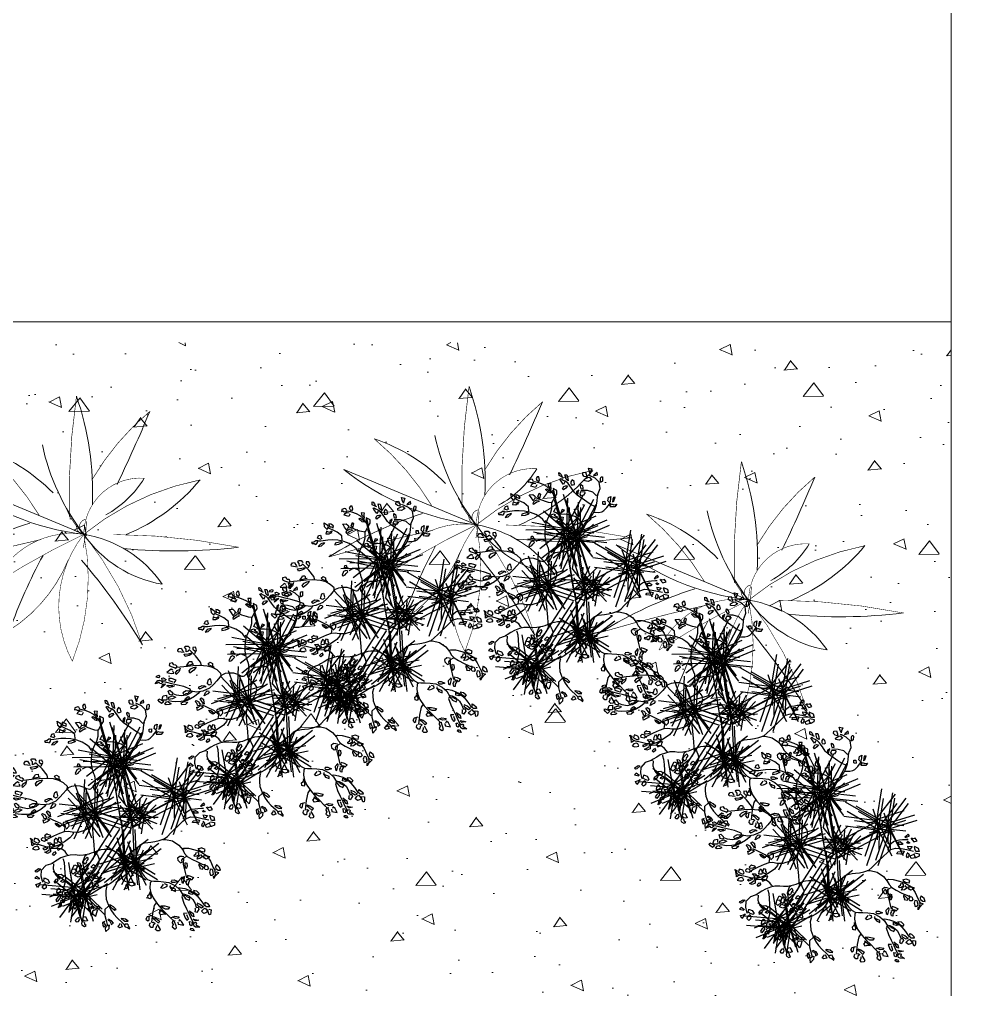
# Model space of a CAD drawing. Header units: millimetres. Extents: x 3757.5 to 3780.5, y 860.5 to 875.7.
# Drawn here: x 3774.713 to 3777.375, y 864.945 to 867.664 of the extents above; entities that cross this region are included whole.
import ezdxf

# ---------------------------------------------------------------- set-up
doc = ezdxf.new("R2010")
doc.units = ezdxf.units.MM
doc.layers.add('MUEBLES', color=3, linetype='Continuous')
doc.layers.add('PLANTS', color=3, linetype='Continuous')
doc.layers.add('vegetacion', color=74, linetype='Continuous', lineweight=0)

# ---------------------------------------------------------------- blocks, each defined once
blk = doc.blocks.new('JHJHJUUU')
at = {"color": 92, "linetype": 'Continuous'}
for p, q in [((819.5022, 472.4054), (819.5002, 472.3998)), ((819.5002, 472.3998), (819.5046, 472.4005)), ((819.5103, 472.4072), (819.5022, 472.4054)), ((819.5046, 472.4005), (819.5077, 472.3981)), ((819.5077, 472.3981), (819.5115, 472.3978)), ((819.5136, 472.4055), (819.5103, 472.4072)), ((819.5129, 472.3955), (819.5157, 472.3999)), ((819.5157, 472.3999), (819.5136, 472.4055)), ((819.5276, 472.4116), (819.5236, 472.4072)), ((819.5236, 472.4072), (819.525, 472.4014)), ((819.525, 472.4014), (819.5281, 472.3991)), ((819.5322, 472.411), (819.5276, 472.4116)), ((819.5296, 472.3976), (819.5327, 472.402)), ((819.5327, 472.402), (819.5322, 472.411)), ((819.5885, 472.4075), (819.5892, 472.4156)), ((819.6004, 472.3997), (819.5885, 472.4075)), ((819.5892, 472.4156), (819.5917, 472.4142)), ((819.5895, 472.3974), (819.593, 472.3983)), ((819.5913, 472.394), (819.5895, 472.3974)), ((819.5917, 472.4142), (819.5951, 472.4095)), ((819.593, 472.3983), (819.596, 472.3945)), ((819.5951, 472.4095), (819.5969, 472.4016)), ((819.6049, 472.4075), (819.6105, 472.4066)), ((819.6067, 472.3945), (819.6049, 472.4075)), ((819.6105, 472.4066), (819.612, 472.397)), ((819.6546, 472.4009), (819.6557, 472.4078)), ((819.6584, 472.3961), (819.6546, 472.4009)), ((819.6557, 472.4078), (819.6631, 472.4077)), ((819.6631, 472.4077), (819.6648, 472.3988)), ((819.6653, 472.3986), (819.6645, 472.3936)), ((819.6742, 472.4068), (819.6727, 472.4171)), ((819.6727, 472.4171), (819.6818, 472.4141)), ((819.6758, 472.4011), (819.6742, 472.4068)), ((819.6771, 472.4061), (819.6755, 472.4005)), ((819.6818, 472.4141), (819.6771, 472.4061)), ((819.6959, 472.4026), (819.6856, 472.3963)), ((819.6959, 472.3959), (819.6959, 472.4026)), ((819.4483, 472.3631), (819.4485, 472.3746)), ((819.4485, 472.3746), (819.4559, 472.3678)), ((819.5068, 472.3881), (819.51, 472.3927)), ((819.519, 472.383), (819.5068, 472.3881)), ((819.51, 472.3927), (819.5131, 472.3945)), ((819.5131, 472.3945), (819.5177, 472.3948)), ((819.5177, 472.3948), (819.5215, 472.3932)), ((819.5232, 472.3896), (819.519, 472.383)), ((819.5463, 472.3732), (819.5501, 472.3747)), ((819.5539, 472.3639), (819.5463, 472.3732)), ((819.5501, 472.3747), (819.5566, 472.3691)), ((819.5636, 472.3872), (819.5549, 472.3888)), ((819.5549, 472.3888), (819.5551, 472.3848)), ((819.5551, 472.3848), (819.5557, 472.3818)), ((819.5557, 472.3818), (819.5619, 472.3756)), ((819.5617, 472.3719), (819.5622, 472.3832)), ((819.5622, 472.3832), (819.5636, 472.3872)), ((819.5775, 472.3664), (819.5672, 472.3733)), ((819.5672, 472.3733), (819.5684, 472.3641)), ((819.5955, 472.3852), (819.5913, 472.394)), ((819.5933, 472.3697), (819.5978, 472.3754)), ((819.5978, 472.381), (819.5955, 472.3852)), ((819.6028, 472.3701), (819.5958, 472.3657)), ((819.596, 472.3945), (819.6026, 472.3911)), ((819.6014, 472.3858), (819.5978, 472.381)), ((819.5978, 472.3754), (819.603, 472.3763)), ((819.6028, 472.3893), (819.6014, 472.3858)), ((819.6085, 472.3749), (819.6028, 472.3701)), ((819.603, 472.3763), (819.6082, 472.3754)), ((819.6117, 472.3893), (819.6067, 472.3945)), ((819.612, 472.397), (819.6121, 472.3893)), ((819.6195, 472.3857), (819.6184, 472.3788)), ((819.6187, 472.3773), (819.6245, 472.3763)), ((819.6237, 472.3904), (819.6195, 472.3857)), ((819.6281, 472.3851), (819.6237, 472.3904)), ((819.6245, 472.3763), (819.6288, 472.3774)), ((819.6288, 472.3774), (819.6281, 472.3851)), ((819.6442, 472.3704), (819.6456, 472.375)), ((819.6457, 472.3624), (819.6442, 472.3704)), ((819.6456, 472.375), (819.6498, 472.3715)), ((819.6498, 472.3715), (819.6504, 472.3634)), ((819.6581, 472.3835), (819.6583, 472.3878)), ((819.6675, 472.3806), (819.6581, 472.3835)), ((819.6583, 472.3878), (819.6677, 472.3917)), ((819.6645, 472.3936), (819.6584, 472.3961)), ((819.675, 472.3837), (819.6675, 472.3806)), ((819.6677, 472.3917), (819.6724, 472.3919)), ((819.6724, 472.3919), (819.6766, 472.3853)), ((819.6784, 472.3865), (819.675, 472.3837)), ((819.6847, 472.3945), (819.6912, 472.3956)), ((819.6912, 472.3956), (819.6959, 472.3959)), ((819.7017, 472.3733), (819.7032, 472.3852)), ((819.707, 472.3766), (819.7029, 472.374)), ((819.7032, 472.3852), (819.7052, 472.3886)), ((819.7052, 472.3886), (819.7086, 472.3888)), ((819.709, 472.3858), (819.707, 472.3766)), ((819.7086, 472.3888), (819.709, 472.3858)), ((819.4488, 472.362), (819.4483, 472.3631)), ((819.4545, 472.3546), (819.4488, 472.362)), ((819.4517, 472.3503), (819.4493, 472.3431)), ((819.4493, 472.3431), (819.4583, 472.3417)), ((819.4547, 472.3481), (819.4517, 472.3503)), ((819.456, 472.3591), (819.4545, 472.3546)), ((819.4606, 472.3454), (819.4547, 472.3481)), ((819.4559, 472.3678), (819.4578, 472.3642)), ((819.4578, 472.3642), (819.4574, 472.3599)), ((819.4583, 472.3417), (819.4625, 472.3435)), ((819.4617, 472.346), (819.4606, 472.3454)), ((819.4662, 472.3681), (819.4613, 472.3697)), ((819.4613, 472.3697), (819.4614, 472.3617)), ((819.4614, 472.3617), (819.4673, 472.3604)), ((819.4668, 472.348), (819.4617, 472.346)), ((819.4625, 472.3435), (819.4668, 472.3443)), ((819.473, 472.3628), (819.4662, 472.3681)), ((819.4677, 472.3454), (819.4668, 472.348)), ((819.4673, 472.3604), (819.4718, 472.3588)), ((819.4703, 472.3564), (819.473, 472.3628)), ((819.5008, 472.3607), (819.4988, 472.3644)), ((819.4988, 472.3644), (819.5089, 472.364)), ((819.5036, 472.3549), (819.5008, 472.3607)), ((819.5078, 472.3469), (819.5036, 472.3549)), ((819.5065, 472.3402), (819.5099, 472.3449)), ((819.5123, 472.3502), (819.5078, 472.3469)), ((819.5089, 472.364), (819.5133, 472.3595)), ((819.5099, 472.3449), (819.518, 472.3482)), ((819.5143, 472.355), (819.5123, 472.3502)), ((819.5133, 472.3595), (819.5157, 472.357)), ((819.525, 472.3436), (819.5169, 472.3412)), ((819.518, 472.3482), (819.5231, 472.3466)), ((819.5219, 472.3559), (819.5271, 472.3653)), ((819.5269, 472.3503), (819.5219, 472.3559)), ((819.5301, 472.3623), (819.5257, 472.3503)), ((819.5271, 472.3653), (819.5301, 472.3623)), ((819.5604, 472.3613), (819.5539, 472.3639)), ((819.5566, 472.3691), (819.5585, 472.3647)), ((819.5683, 472.3467), (819.567, 472.3575)), ((819.5684, 472.3641), (819.5692, 472.3496)), ((819.5703, 472.3498), (819.5763, 472.3568)), ((819.5763, 472.3568), (819.5775, 472.3664)), ((819.5958, 472.3657), (819.5933, 472.3697)), ((819.6319, 472.3571), (819.6302, 472.3504)), ((819.6302, 472.3504), (819.6348, 472.3499)), ((819.6386, 472.3601), (819.6319, 472.3571)), ((819.6348, 472.3499), (819.6364, 472.3559)), ((819.6364, 472.3559), (819.6381, 472.3588)), ((819.6403, 472.3483), (819.6437, 472.3552)), ((819.6428, 472.343), (819.6403, 472.3483)), ((819.6498, 472.3443), (819.6428, 472.343)), ((819.6437, 472.3552), (819.6551, 472.3528)), ((819.6513, 472.3612), (819.6457, 472.3624)), ((819.6555, 472.3509), (819.6498, 472.3443)), ((819.4131, 472.3245), (819.4059, 472.3239)), ((819.4059, 472.3239), (819.4076, 472.3208)), ((819.4076, 472.3208), (819.4135, 472.32)), ((819.4186, 472.3272), (819.4131, 472.3245)), ((819.4135, 472.32), (819.4177, 472.317)), ((819.4239, 472.3267), (819.4186, 472.3272)), ((819.4188, 472.3171), (819.4228, 472.3217)), ((819.4228, 472.3217), (819.4239, 472.3267)), ((819.4302, 472.3167), (819.4235, 472.3105)), ((819.4245, 472.3336), (819.4284, 472.3409)), ((819.4343, 472.3293), (819.4245, 472.3336)), ((819.4284, 472.3409), (819.4341, 472.3417)), ((819.4346, 472.3172), (819.4302, 472.3167)), ((819.4326, 472.3111), (819.442, 472.3172)), ((819.4341, 472.3417), (819.4344, 472.3345)), ((819.4344, 472.3345), (819.4358, 472.3311)), ((819.4422, 472.3187), (819.4346, 472.3172)), ((819.442, 472.3172), (819.443, 472.3196)), ((819.5076, 472.3356), (819.5065, 472.3402)), ((819.5169, 472.3412), (819.5076, 472.3356)), ((819.5647, 472.3144), (819.5683, 472.3198)), ((819.5683, 472.3198), (819.5701, 472.3136)), ((819.7005, 472.3126), (819.7011, 472.32)), ((819.7011, 472.32), (819.7071, 472.3194)), ((819.7071, 472.3194), (819.7067, 472.3113)), ((819.715, 472.3195), (819.7183, 472.3284)), ((819.7196, 472.3141), (819.715, 472.3195)), ((819.7183, 472.3284), (819.7253, 472.331)), ((819.7233, 472.3258), (819.7215, 472.3165)), ((819.7253, 472.331), (819.7233, 472.3258)), ((819.7296, 472.3223), (819.7278, 472.3149)), ((819.7278, 472.3157), (819.7315, 472.3173)), ((819.7318, 472.3272), (819.7296, 472.3223)), ((819.7315, 472.3173), (819.7368, 472.3275)), ((819.7368, 472.3275), (819.7318, 472.3272)), ((819.4235, 472.3105), (819.4326, 472.3111)), ((819.4716, 472.3136), (819.4704, 472.3093)), ((819.4704, 472.3093), (819.481, 472.3094)), ((819.4843, 472.3154), (819.4716, 472.3136)), ((819.481, 472.3094), (819.4877, 472.3113)), ((819.4879, 472.3151), (819.4843, 472.3154)), ((819.4918, 472.3109), (819.4879, 472.3151)), ((819.5519, 472.2963), (819.5523, 472.3006)), ((819.5595, 472.2928), (819.5519, 472.2963)), ((819.5523, 472.3006), (819.5597, 472.3026)), ((819.5641, 472.2898), (819.5595, 472.2928)), ((819.5597, 472.3026), (819.5651, 472.299)), ((819.5615, 472.3082), (819.5647, 472.3144)), ((819.5676, 472.3052), (819.5615, 472.3082)), ((819.5658, 472.2895), (819.5641, 472.2898)), ((819.5666, 472.2912), (819.5658, 472.2895)), ((819.5676, 472.2949), (819.5666, 472.2912)), ((819.5714, 472.3003), (819.5676, 472.3052)), ((819.5691, 472.2849), (819.5744, 472.2889)), ((819.5701, 472.3136), (819.5723, 472.3049)), ((819.5723, 472.3049), (819.5722, 472.3003)), ((819.5744, 472.2889), (819.578, 472.2923)), ((819.5786, 472.2923), (819.585, 472.2907)), ((819.5792, 472.3025), (819.5916, 472.3092)), ((819.5848, 472.312), (819.5803, 472.3035)), ((819.585, 472.2907), (819.5824, 472.2807)), ((819.5916, 472.3092), (819.5848, 472.312)), ((819.6201, 472.2987), (819.6197, 472.3087)), ((819.6197, 472.3087), (819.6284, 472.3082)), ((819.6254, 472.2876), (819.6201, 472.2987)), ((819.6308, 472.2956), (819.6267, 472.2895)), ((819.6284, 472.3082), (819.6304, 472.3009)), ((819.6304, 472.3009), (819.6308, 472.2956)), ((819.7018, 472.3114), (819.7005, 472.3126)), ((819.7072, 472.31), (819.7018, 472.3114)), ((819.7256, 472.3013), (819.7188, 472.3026)), ((819.719, 472.3039), (819.7247, 472.3104)), ((819.7247, 472.3104), (819.7304, 472.3069)), ((819.7323, 472.3005), (819.7256, 472.3013)), ((819.7304, 472.3069), (819.7385, 472.3069)), ((819.7385, 472.3069), (819.7323, 472.3005)), ((819.3415, 472.2697), (819.3458, 472.2745)), ((819.3421, 472.2653), (819.3415, 472.2697)), ((819.3583, 472.261), (819.3421, 472.2653)), ((819.3458, 472.2745), (819.3516, 472.2742)), ((819.3516, 472.2742), (819.3544, 472.2677)), ((819.3544, 472.2677), (819.3565, 472.2648)), ((819.3609, 472.2757), (819.364, 472.2787)), ((819.3648, 472.27), (819.3609, 472.2757)), ((819.364, 472.2787), (819.3714, 472.2779)), ((819.364, 472.2625), (819.3648, 472.27)), ((819.3701, 472.2639), (819.364, 472.2625)), ((819.3723, 472.2671), (819.3701, 472.2639)), ((819.3714, 472.2779), (819.3745, 472.273)), ((819.3745, 472.273), (819.3747, 472.2707)), ((819.3842, 472.2721), (819.3837, 472.2673)), ((819.3837, 472.2673), (819.3889, 472.2609)), ((819.3916, 472.2718), (819.3842, 472.2721)), ((819.3874, 472.2551), (819.3936, 472.2646)), ((819.3936, 472.2646), (819.3916, 472.2718)), ((819.5682, 472.279), (819.5691, 472.2849)), ((819.581, 472.2791), (819.5682, 472.279)), ((819.5824, 472.2807), (819.581, 472.2791)), ((819.3131, 472.2358), (819.3121, 472.2307)), ((819.3226, 472.2368), (819.3131, 472.2358)), ((819.3252, 472.2304), (819.3226, 472.2368)), ((819.3596, 472.2495), (819.358, 472.2563)), ((819.358, 472.2563), (819.3698, 472.2562)), ((819.3712, 472.2509), (819.3596, 472.2495)), ((819.3667, 472.2307), (819.3689, 472.2346)), ((819.3689, 472.2346), (819.3761, 472.2339)), ((819.3698, 472.2562), (819.3793, 472.2573)), ((819.3792, 472.2545), (819.3712, 472.2509)), ((819.3761, 472.2339), (819.3764, 472.2267)), ((819.3889, 472.2609), (819.3893, 472.2591)), ((819.4914, 472.2345), (819.4851, 472.232)), ((819.4887, 472.2421), (819.4905, 472.2485)), ((819.4941, 472.2409), (819.4887, 472.2421)), ((819.4905, 472.2485), (819.4941, 472.2483)), ((819.4961, 472.2325), (819.4914, 472.2345)), ((819.4941, 472.2483), (819.4955, 472.2424)), ((819.4975, 472.238), (819.4941, 472.2409)), ((819.4955, 472.2424), (819.4984, 472.2406)), ((819.5001, 472.2384), (819.4975, 472.238)), ((819.275, 472.206), (819.2802, 472.2072)), ((819.2802, 472.2072), (819.2825, 472.2037)), ((819.3158, 472.2198), (819.3027, 472.2116)), ((819.3027, 472.2116), (819.3147, 472.2079)), ((819.3121, 472.2307), (819.3175, 472.2271)), ((819.3147, 472.2079), (819.322, 472.2078)), ((819.3208, 472.2161), (819.3158, 472.2198)), ((819.3175, 472.2271), (819.328, 472.2219)), ((819.322, 472.2078), (819.3202, 472.2133)), ((819.3306, 472.2291), (819.3252, 472.2304)), ((819.3274, 472.2081), (819.3324, 472.2138)), ((819.328, 472.203), (819.3274, 472.2081)), ((819.328, 472.2219), (819.3296, 472.2204)), ((819.3378, 472.2101), (819.328, 472.203)), ((819.3288, 472.219), (819.3336, 472.2251)), ((819.3336, 472.2251), (819.3306, 472.2291)), ((819.3324, 472.2138), (819.3414, 472.2168)), ((819.3419, 472.2193), (819.3378, 472.2101)), ((819.3603, 472.2238), (819.3667, 472.2307)), ((819.381, 472.2252), (819.3603, 472.2238)), ((819.3652, 472.2082), (819.3711, 472.2139)), ((819.3666, 472.2019), (819.3652, 472.2082)), ((819.3785, 472.2089), (819.3666, 472.2019)), ((819.3711, 472.2139), (819.3787, 472.2161)), ((819.3867, 472.216), (819.3785, 472.2089)), ((819.3787, 472.2161), (819.3868, 472.217)), ((819.4214, 472.2223), (819.4268, 472.2252)), ((819.4229, 472.2172), (819.4214, 472.2223)), ((819.4321, 472.2121), (819.4229, 472.2172)), ((819.4268, 472.2252), (819.4328, 472.2205)), ((819.4328, 472.2205), (819.4321, 472.2155)), ((819.4321, 472.2155), (819.4333, 472.2121)), ((819.4376, 472.2087), (819.4321, 472.2121)), ((819.4851, 472.232), (819.4794, 472.2225)), ((819.4794, 472.2225), (819.4822, 472.2204)), ((819.4822, 472.2204), (819.4882, 472.2223)), ((819.4882, 472.2223), (819.4915, 472.2257)), ((819.4915, 472.2257), (819.4964, 472.2297)), ((819.4968, 472.2289), (819.4961, 472.2325)), ((819.2663, 472.1843), (819.275, 472.1925)), ((819.2735, 472.1853), (819.2663, 472.1843)), ((819.2707, 472.2024), (819.275, 472.206)), ((819.2782, 472.2003), (819.2707, 472.2024)), ((819.2782, 472.188), (819.2735, 472.1853)), ((819.275, 472.1925), (819.2797, 472.1936)), ((819.2795, 472.1834), (819.2782, 472.188)), ((819.2825, 472.2037), (819.2784, 472.2004)), ((819.2828, 472.1823), (819.2795, 472.1834)), ((819.2797, 472.1936), (819.2863, 472.1894)), ((819.2858, 472.1845), (819.2828, 472.1823)), ((819.2861, 472.178), (819.2883, 472.1805)), ((819.2863, 472.1894), (819.2862, 472.1852)), ((819.295, 472.1801), (819.2867, 472.1747)), ((819.2869, 472.198), (819.2907, 472.1986)), ((819.2873, 472.1922), (819.2869, 472.198)), ((819.2923, 472.1905), (819.2873, 472.1922)), ((819.2883, 472.1805), (819.2954, 472.1808)), ((819.2907, 472.1986), (819.2985, 472.1928)), ((819.2985, 472.1928), (819.2942, 472.1898)), ((819.3061, 472.1945), (819.3058, 472.189)), ((819.3058, 472.189), (819.3164, 472.1839)), ((819.3136, 472.1935), (819.3061, 472.1945)), ((819.326, 472.1876), (819.3136, 472.1935)), ((819.3192, 472.1806), (819.326, 472.1876)), ((819.2818, 472.1717), (819.2861, 472.178)), ((819.2867, 472.1747), (819.2818, 472.1717)), ((819.298, 472.175), (819.3022, 472.1764)), ((819.3061, 472.1695), (819.298, 472.175)), ((819.3003, 472.1599), (819.3052, 472.1616)), ((819.3016, 472.1546), (819.3003, 472.1599)), ((819.3022, 472.15), (819.3016, 472.1546)), ((819.3022, 472.1764), (819.3081, 472.1748)), ((819.3052, 472.1616), (819.3077, 472.1582)), ((819.3137, 472.1704), (819.3061, 472.1695)), ((819.3077, 472.1582), (819.3104, 472.155)), ((819.3081, 472.1748), (819.3153, 472.1731)), ((819.3104, 472.155), (819.3121, 472.1544)), ((819.3196, 472.1716), (819.3137, 472.1704)), ((819.3501, 472.154), (819.3399, 472.15)), ((819.3548, 472.1528), (819.3501, 472.154)), ((819.3613, 472.1526), (819.3548, 472.1528)), ((819.3548, 472.1474), (819.3613, 472.1526)), ((819.3952, 472.1624), (819.385, 472.1586)), ((819.385, 472.1586), (819.3892, 472.1544)), ((819.3892, 472.1544), (819.4028, 472.1598)), ((819.4032, 472.1605), (819.3952, 472.1624)), ((819.4028, 472.1598), (819.4061, 472.1588)), ((819.4073, 472.1568), (819.4032, 472.1605)), ((819.4115, 472.1655), (819.4123, 472.1687)), ((819.4162, 472.1613), (819.4115, 472.1655)), ((819.4123, 472.1687), (819.4164, 472.1776)), ((819.4228, 472.1642), (819.4162, 472.1613)), ((819.4164, 472.1776), (819.4212, 472.1793)), ((819.4212, 472.1793), (819.422, 472.1721)), ((819.422, 472.1721), (819.4228, 472.1671)), ((819.2692, 472.1382), (819.2714, 472.1411)), ((819.272, 472.133), (819.2692, 472.1382)), ((819.2714, 472.1411), (819.279, 472.1367)), ((819.2772, 472.1272), (819.272, 472.133)), ((819.2828, 472.1305), (819.2772, 472.1272)), ((819.279, 472.1367), (819.2845, 472.1326)), ((819.2797, 472.137), (819.2817, 472.1429)), ((819.2926, 472.1352), (819.2797, 472.137)), ((819.2817, 472.1429), (819.2845, 472.1486)), ((819.2845, 472.1486), (819.2939, 472.1487)), ((819.2857, 472.1244), (819.2914, 472.13)), ((819.2914, 472.13), (819.2952, 472.1305)), ((819.2934, 472.1388), (819.2926, 472.1352)), ((819.2939, 472.1487), (819.2934, 472.1401)), ((819.2952, 472.1305), (819.2992, 472.1273)), ((819.2979, 472.1362), (819.2995, 472.1423)), ((819.3092, 472.1367), (819.2979, 472.1362)), ((819.2995, 472.1423), (819.3107, 472.1446)), ((819.3004, 472.1262), (819.3034, 472.1233)), ((819.3078, 472.1468), (819.3022, 472.15)), ((819.3122, 472.1512), (819.3078, 472.1468)), ((819.319, 472.1405), (819.3092, 472.1367)), ((819.3107, 472.1446), (819.3158, 472.1427)), ((819.3399, 472.15), (819.3418, 472.1438)), ((819.3418, 472.1438), (819.3492, 472.1466)), ((819.3433, 472.1273), (819.3456, 472.1328)), ((819.3573, 472.132), (819.3433, 472.1273)), ((819.3456, 472.1328), (819.3534, 472.1371)), ((819.3492, 472.1466), (819.3545, 472.1469)), ((819.3534, 472.1371), (819.3579, 472.1315)), ((819.3894, 472.1283), (819.3848, 472.1269)), ((819.3848, 472.1269), (819.3884, 472.1207)), ((819.3961, 472.1225), (819.3894, 472.1283)), ((819.3986, 472.1337), (819.4034, 472.1424)), ((819.4097, 472.1376), (819.3986, 472.1337)), ((819.4034, 472.1424), (819.4084, 472.1469)), ((819.4084, 472.1469), (819.4141, 472.145)), ((819.4148, 472.1433), (819.4097, 472.1376)), ((819.2893, 472.1219), (819.2857, 472.1244)), ((819.298, 472.1216), (819.2893, 472.1219)), ((819.3034, 472.1233), (819.298, 472.1216)), ((819.3316, 472.1227), (819.3417, 472.1249)), ((819.333, 472.1168), (819.3316, 472.1227)), ((819.343, 472.1164), (819.333, 472.1168)), ((819.3417, 472.1249), (819.3492, 472.1219)), ((819.3507, 472.1217), (819.343, 472.1164)), ((819.3713, 472.1209), (819.3743, 472.1231)), ((819.3757, 472.1158), (819.3713, 472.1209)), ((819.3743, 472.1231), (819.3812, 472.1189)), ((819.3748, 472.0954), (819.3743, 472.1051)), ((819.3743, 472.1051), (819.3783, 472.1043)), ((819.3842, 472.0985), (819.3748, 472.0954)), ((819.3774, 472.1077), (819.3757, 472.1158)), ((819.3817, 472.1083), (819.3774, 472.1077)), ((819.3783, 472.1043), (819.3837, 472.1078)), ((819.3812, 472.1189), (819.3827, 472.1133)), ((819.385, 472.1135), (819.3817, 472.1083)), ((819.3837, 472.1078), (819.3901, 472.1047)), ((819.3924, 472.1027), (819.3842, 472.0985)), ((819.3884, 472.1207), (819.392, 472.1138)), ((819.392, 472.1138), (819.3945, 472.112)), ((819.3961, 472.1106), (819.3961, 472.1225)), ((819.4095, 472.0849), (819.4061, 472.0921)), ((819.4061, 472.0921), (819.4112, 472.0906)), ((819.416, 472.0795), (819.4095, 472.0849)), ((819.4112, 472.0906), (819.4168, 472.085)), ((819.4207, 472.0813), (819.416, 472.0795)), ((819.4168, 472.085), (819.4204, 472.082)), ((819.4297, 472.0906), (819.4274, 472.0865)), ((819.4274, 472.0865), (819.4319, 472.0827)), ((819.4399, 472.0904), (819.4297, 472.0906)), ((819.4319, 472.0827), (819.4333, 472.0761)), ((819.4347, 472.0726), (819.4384, 472.0748)), ((819.4384, 472.0748), (819.4437, 472.0789)), ((819.4444, 472.0872), (819.4399, 472.0904)), ((819.4437, 472.0789), (819.4444, 472.0872)), ((819.3339, 472.052), (819.3319, 472.0588)), ((819.3319, 472.0588), (819.3365, 472.055)), ((819.3339, 472.0403), (819.3339, 472.052)), ((819.3365, 472.055), (819.3351, 472.0484)), ((819.3351, 472.0484), (819.3402, 472.0423)), ((819.3422, 472.0548), (819.3409, 472.0497)), ((819.3409, 472.0497), (819.3491, 472.0439)), ((819.3445, 472.0578), (819.3422, 472.0548)), ((819.3532, 472.0534), (819.3445, 472.0578)), ((819.3491, 472.0439), (819.3527, 472.0426)), ((819.3527, 472.0435), (819.3565, 472.0462)), ((819.3565, 472.0462), (819.3532, 472.0534)), ((819.3622, 472.0535), (819.3664, 472.0565)), ((819.3626, 472.048), (819.3622, 472.0535)), ((819.3699, 472.045), (819.3626, 472.048)), ((819.3664, 472.0565), (819.3723, 472.0544)), ((819.3769, 472.0484), (819.3699, 472.045)), ((819.3798, 472.0651), (819.3722, 472.0601)), ((819.3722, 472.0601), (819.3744, 472.0565)), ((819.3723, 472.0544), (819.3729, 472.0486)), ((819.3729, 472.0486), (819.3777, 472.0469)), ((819.3744, 472.0565), (819.3831, 472.0565)), ((819.3813, 472.063), (819.3798, 472.0651)), ((819.3878, 472.0605), (819.3813, 472.063)), ((819.3831, 472.0565), (819.3872, 472.0575)), ((819.3877, 472.0561), (819.3897, 472.0583)), ((819.3897, 472.0583), (819.3878, 472.0605)), ((819.3968, 472.0368), (819.3984, 472.0445)), ((819.3984, 472.0445), (819.4036, 472.0511)), ((819.4036, 472.0511), (819.4061, 472.0449)), ((819.4061, 472.0449), (819.4056, 472.0379)), ((819.4078, 472.0401), (819.41, 472.0468)), ((819.41, 472.0468), (819.4134, 472.0511)), ((819.4134, 472.0511), (819.4168, 472.0486)), ((819.4168, 472.0486), (819.4159, 472.043)), ((819.343, 472.0417), (819.3337, 472.0374)), ((819.3337, 472.0374), (819.3339, 472.0403)), ((819.3393, 472.0327), (819.334, 472.0283)), ((819.334, 472.0283), (819.3416, 472.0247)), ((819.3475, 472.0339), (819.3393, 472.0327)), ((819.3416, 472.0247), (819.3478, 472.0246)), ((819.3429, 472.0433), (819.343, 472.0417)), ((819.3503, 472.0317), (819.3475, 472.0339)), ((819.3478, 472.0246), (819.3524, 472.0252)), ((819.3531, 472.0253), (819.3503, 472.0317)), ((819.3821, 472.028), (819.3849, 472.034)), ((819.3828, 472.0217), (819.3821, 472.028)), ((819.3927, 472.0274), (819.3828, 472.0217)), ((819.3849, 472.034), (819.3897, 472.0347)), ((819.3897, 472.0347), (819.3974, 472.0334)), ((819.397, 472.0322), (819.3927, 472.0274)), ((819.4057, 472.0354), (819.3968, 472.0368)), ((819.4109, 472.0278), (819.4023, 472.0222)), ((819.4023, 472.0222), (819.4053, 472.016)), ((819.4053, 472.016), (819.4157, 472.0197)), ((819.4117, 472.0364), (819.4078, 472.0401)), ((819.4196, 472.0294), (819.4109, 472.0278)), ((819.417, 472.0355), (819.4117, 472.0364)), ((819.4157, 472.0197), (819.4192, 472.0265)), ((819.4159, 472.043), (819.4179, 472.0378)), ((819.4192, 472.0265), (819.4211, 472.0288)), ((819.437, 471.9576), (819.4452, 471.9689)), ((819.4452, 471.9689), (819.4521, 471.9651)), ((819.4521, 471.9651), (819.4477, 471.9535)), ((819.4546, 471.9697), (819.454, 471.9742)), ((819.454, 471.9742), (819.4596, 471.9729)), ((819.4575, 471.9635), (819.4546, 471.9697)), ((819.4649, 471.9635), (819.4575, 471.9635)), ((819.4596, 471.9729), (819.4629, 471.9657)), ((819.4704, 471.9753), (819.4753, 471.9798)), ((819.474, 471.9672), (819.4704, 471.9753)), ((819.4801, 471.9713), (819.474, 471.9672)), ((819.4753, 471.9798), (819.4834, 471.9861)), ((819.4852, 471.9807), (819.4788, 471.9737)), ((819.4834, 471.9861), (819.4852, 471.9807)), ((819.4909, 471.9573), (819.4976, 471.9637)), ((819.4976, 471.9637), (819.5031, 471.959)), ((819.4337, 471.9486), (819.437, 471.9576)), ((819.4381, 471.9432), (819.4337, 471.9486)), ((819.4484, 471.9497), (819.4381, 471.9432)), ((819.4434, 471.9573), (819.4384, 471.9569)), ((819.4423, 471.9389), (819.4487, 471.9451)), ((819.4509, 471.9333), (819.4423, 471.9389)), ((819.4469, 471.9547), (819.4434, 471.9573)), ((819.4477, 471.9535), (819.4481, 471.9515)), ((819.4487, 471.9451), (819.4559, 471.9416)), ((819.4632, 471.9378), (819.4509, 471.9333)), ((819.4559, 471.9416), (819.4611, 471.9381)), ((819.4655, 471.9523), (819.4708, 471.9532)), ((819.4663, 471.9425), (819.4655, 471.9523)), ((819.4767, 471.9502), (819.4663, 471.9425)), ((819.4708, 471.9532), (819.4756, 471.9495)), ((819.4784, 471.9386), (819.4812, 471.9443)), ((819.4862, 471.9405), (819.4784, 471.9386)), ((819.4812, 471.9443), (819.4857, 471.9429)), ((819.4915, 471.9537), (819.4909, 471.9573)), ((819.5013, 471.9555), (819.4915, 471.9537)), ((819.4989, 471.937), (819.4963, 471.9358)), ((819.5031, 471.959), (819.4985, 471.9547)), ((819.4987, 471.9317), (819.4989, 471.937)), ((819.4723, 471.9291), (819.4677, 471.9209)), ((819.4677, 471.9209), (819.4762, 471.919)), ((819.4852, 471.9281), (819.4723, 471.9291)), ((819.4762, 471.919), (819.479, 471.9244)), ((819.479, 471.9244), (819.483, 471.9256)), ((819.4962, 471.9339), (819.4925, 471.9257)), ((819.4925, 471.9257), (819.4979, 471.9245)), ((819.4979, 471.9245), (819.4987, 471.9317))]:
    blk.add_line(p, q, dxfattribs=at)
at = {"color": 33, "linetype": 'Continuous'}
for p, q in [((819.5294, 472.3941), (819.5172, 472.3988)), ((819.541, 472.388), (819.5294, 472.3941)), ((819.5506, 472.3812), (819.541, 472.388)), ((819.5584, 472.3727), (819.5506, 472.3812)), ((819.567, 472.3575), (819.5584, 472.3727)), ((819.611, 472.3818), (819.6046, 472.3895)), ((819.6187, 472.3677), (819.611, 472.3818)), ((819.5597, 472.3357), (819.5683, 472.3467)), ((819.6251, 472.3552), (819.6187, 472.3677)), ((819.6327, 472.3454), (819.6251, 472.3552)), ((819.6447, 472.3349), (819.6327, 472.3454)), ((819.4322, 472.3245), (819.4254, 472.325)), ((819.4521, 472.325), (819.4322, 472.3245)), ((819.4656, 472.3237), (819.4521, 472.325)), ((819.4802, 472.3208), (819.4656, 472.3237)), ((819.4964, 472.315), (819.4802, 472.3208)), ((819.6564, 472.324), (819.6447, 472.3349)), ((819.6671, 472.3145), (819.6564, 472.324)), ((819.4877, 472.3113), (819.4923, 472.3132)), ((819.5102, 472.3078), (819.4964, 472.315)), ((819.521, 472.2987), (819.5102, 472.3078)), ((819.5282, 472.2914), (819.521, 472.2987)), ((819.5328, 472.2828), (819.5282, 472.2914)), ((819.5898, 472.2978), (819.5749, 472.2995)), ((819.6055, 472.2944), (819.5898, 472.2978)), ((819.6178, 472.2876), (819.6055, 472.2944)), ((819.6755, 472.3097), (819.6671, 472.3145)), ((819.677, 472.3086), (819.6755, 472.3097)), ((819.5329, 472.2801), (819.5328, 472.2828)), ((819.6299, 472.2783), (819.6178, 472.2876)), ((819.6374, 472.2619), (819.6299, 472.2783)), ((819.6358, 472.2556), (819.6374, 472.2619)), ((819.5087, 472.2354), (819.5004, 472.2324)), ((819.5161, 472.2361), (819.5087, 472.2354)), ((819.5234, 472.2328), (819.5161, 472.2361)), ((819.3421, 472.2219), (819.3313, 472.222)), ((819.3625, 472.2214), (819.3421, 472.2219)), ((819.3779, 472.221), (819.3625, 472.2214)), ((819.3969, 472.2194), (819.3779, 472.221)), ((819.4176, 472.2152), (819.3969, 472.2194)), ((819.4318, 472.2092), (819.4176, 472.2152)), ((819.4433, 472.201), (819.4318, 472.2092)), ((819.5266, 472.23), (819.5234, 472.2328)), ((819.2994, 472.1839), (819.2851, 472.1889)), ((819.3131, 472.1785), (819.2994, 472.1839)), ((819.4531, 472.1898), (819.4433, 472.201)), ((819.4526, 472.1845), (819.4531, 472.1898)), ((819.3283, 472.1726), (819.3131, 472.1785)), ((819.3447, 472.1665), (819.3283, 472.1726)), ((819.3618, 472.1574), (819.3447, 472.1665)), ((819.3639, 472.1502), (819.3618, 472.1574)), ((819.3065, 472.1299), (819.2981, 472.132)), ((819.3156, 472.1277), (819.3065, 472.1299)), ((819.332, 472.1261), (819.3156, 472.1277)), ((819.3492, 472.1264), (819.332, 472.1261)), ((819.3596, 472.1297), (819.3492, 472.1264)), ((819.3713, 472.1348), (819.3596, 472.1297)), ((819.3824, 472.1419), (819.3713, 472.1348)), ((819.3866, 472.1467), (819.3824, 472.1419)), ((819.5052, 472.0719), (819.4882, 472.0618)), ((819.5111, 472.0774), (819.5052, 472.0719)), ((819.3831, 472.0514), (819.3752, 472.0483)), ((819.3973, 472.0562), (819.3831, 472.0514)), ((819.4144, 472.0615), (819.3973, 472.0562)), ((819.4285, 472.0645), (819.4144, 472.0615)), ((819.4417, 472.0456), (819.4256, 472.0368)), ((819.4395, 472.0639), (819.4285, 472.0645)), ((819.4501, 472.0603), (819.4395, 472.0639)), ((819.4513, 472.0543), (819.4417, 472.0456)), ((819.4669, 472.058), (819.4501, 472.0603)), ((819.4542, 472.0602), (819.4513, 472.0543)), ((819.4882, 472.0618), (819.4669, 472.058)), ((819.3544, 472.0369), (819.3435, 472.0399)), ((819.3721, 472.0297), (819.3544, 472.0369)), ((819.3901, 472.0257), (819.3721, 472.0297)), ((819.4078, 472.0291), (819.3901, 472.0257)), ((819.4256, 472.0368), (819.4078, 472.0291))]:
    blk.add_line(p, q, dxfattribs=at)
for points in [[(819.6875, 472.3384), (819.6912, 472.3439), (819.698, 472.3565), (819.6978, 472.375), (819.688, 472.3868), (819.6765, 472.3943), (819.6729, 472.3963)], [(819.4921, 472.3178), (819.4928, 472.3316), (819.4813, 472.3438), (819.4691, 472.3516), (819.4562, 472.3592)], [(819.5594, 472.334), (819.5493, 472.3366), (819.5442, 472.3387), (819.5322, 472.3448), (819.5267, 472.3481), (819.5171, 472.3532)], [(819.6855, 472.3379), (819.6765, 472.3491), (819.662, 472.3555), (819.6438, 472.358)], [(819.5247, 472.1808), (819.5251, 472.1823), (819.5289, 472.1857), (819.5329, 472.193), (819.5337, 472.2041), (819.5322, 472.2109), (819.5311, 472.2154), (819.5292, 472.2245), (819.5282, 472.2361), (819.5285, 472.2458), (819.5303, 472.2587), (819.5321, 472.2675), (819.5348, 472.2766), (819.5385, 472.2853), (819.5435, 472.2933), (819.5513, 472.3048), (819.5571, 472.3179), (819.5592, 472.3366)], [(819.5257, 472.1814), (819.5289, 472.1831), (819.535, 472.1871), (819.5426, 472.1914), (819.5509, 472.1948), (819.5569, 472.1953), (819.5656, 472.1944), (819.5717, 472.1938), (819.5838, 472.1947), (819.5918, 472.197), (819.6016, 472.2028), (819.6107, 472.2114), (819.6163, 472.2183), (819.6209, 472.2261), (819.6266, 472.2375), (819.6293, 472.2436), (819.6327, 472.2502), (819.6418, 472.2628), (819.6501, 472.2717), (819.6587, 472.278), (819.6687, 472.2878), (819.6756, 472.2986), (819.6823, 472.312), (819.6853, 472.3231), (819.6883, 472.3349), (819.6903, 472.3413)], [(819.6719, 472.2923), (819.6774, 472.2922), (819.6859, 472.2906), (819.6946, 472.2915), (819.7006, 472.2938), (819.71, 472.3013), (819.7185, 472.3101), (819.722, 472.3142)], [(819.4021, 472.2186), (819.4006, 472.2283), (819.389, 472.2477), (819.3731, 472.2679)], [(819.5249, 472.1767), (819.5247, 472.1808), (819.5228, 472.1786), (819.5201, 472.1764), (819.5164, 472.1738), (819.5138, 472.1732), (819.5104, 472.1743), (819.5069, 472.1763), (819.4995, 472.181), (819.4887, 472.186), (819.478, 472.1878), (819.4647, 472.1879), (819.4551, 472.1851), (819.4483, 472.1797), (819.4391, 472.1711), (819.4282, 472.1622), (819.4157, 472.153), (819.3959, 472.1472), (819.3793, 472.1467), (819.3634, 472.1512)], [(819.5257, 472.1814), (819.5255, 472.1803), (819.5249, 472.1767), (819.5262, 472.1709), (819.5291, 472.1662), (819.5317, 472.1624), (819.5334, 472.1591), (819.536, 472.1563), (819.5415, 472.1506), (819.5459, 472.1423), (819.5473, 472.1377), (819.5458, 472.1347), (819.5463, 472.1315), (819.5448, 472.1265), (819.541, 472.1195), (819.5357, 472.1127), (819.5298, 472.1057), (819.5231, 472.0971), (819.5157, 472.0865), (819.5091, 472.0736), (819.5074, 472.0623), (819.5073, 472.0485), (819.5068, 472.0363), (819.506, 472.0187), (819.5051, 472.0018), (819.5041, 471.9897), (819.4974, 471.9775), (819.4848, 471.9671), (819.4715, 471.9585), (819.4549, 471.9488)], [(819.3671, 472.1501), (819.359, 472.1454), (819.3491, 472.1422), (819.3343, 472.1416), (819.3215, 472.1457), (819.3126, 472.1504)], [(819.4291, 472.0649), (819.4327, 472.076), (819.4215, 472.0886), (819.4018, 472.1012), (819.3886, 472.1098)], [(819.5067, 471.9964), (819.5083, 471.9957), (819.5097, 471.994), (819.5108, 471.9911), (819.512, 471.9885), (819.5141, 471.9812), (819.5152, 471.975), (819.514, 471.9681), (819.5112, 471.9612), (819.5049, 471.9532), (819.4997, 471.9469), (819.492, 471.9387), (819.4886, 471.9355)]]:
    blk.add_lwpolyline(points, dxfattribs=at)
blk = doc.blocks.new('WP3')
at = {"color": 86, "linetype": 'Continuous'}
for p, q in [((-0.2498, 0.164), (-0.1813, 0.3394)), ((-0.2516, 0.1601), (-0.2991, 0.2911)), ((-0.2522, 0.1701), (-0.2265, 0.3247)), ((0.0254, 0.2037), (-0.0277, 0.3123)), ((0.0282, 0.2019), (0.0571, 0.3198)), ((0.0334, 0.2051), (0.1195, 0.305)), ((-0.2548, 0.1636), (-0.4127, 0.2839)), ((-0.2488, 0.1613), (-0.1191, 0.2415)), ((0.0181, 0.203), (-0.102, 0.2431)), ((0.0294, 0.2026), (-0.0648, 0.2823)), ((0.0313, 0.2089), (0.0864, 0.2855)), ((0.4233, 0.1148), (0.4663, 0.2667)), ((-0.2645, 0.1544), (-0.4032, 0.2006)), ((-0.2524, 0.1705), (-0.2763, 0.1942)), ((0.022, 0.2066), (-0.0721, 0.1345)), ((0.0231, 0.2018), (-0.0589, 0.0925)), ((0.0271, 0.2048), (0.1534, 0.2146)), ((0.0292, 0.203), (0.0976, 0.0978)), ((0.0375, 0.2025), (0.1157, 0.1348)), ((0.421, 0.1098), (0.3817, 0.2294)), ((0.421, 0.1098), (0.5068, 0.202)), ((-0.2556, 0.1587), (-0.4435, 0.1351)), ((-0.2514, 0.1625), (-0.3702, 0.0371)), ((-0.2579, 0.1568), (-0.3473, 0.1124)), ((-0.2499, 0.1599), (-0.2858, 0.0191)), ((-0.2514, 0.1556), (-0.2797, 0.1197)), ((-0.2507, 0.1508), (-0.1942, 0.0602)), ((-0.2498, 0.1574), (-0.1014, 0.0395)), ((-0.2356, 0.1605), (-0.1033, 0.1337)), ((-0.2327, 0.1625), (-0.0702, 0.1763)), ((0.421, 0.1098), (0.3124, 0.1733)), ((0.421, 0.1098), (0.3016, 0.0703)), ((0.421, 0.1098), (0.3216, 0.0327)), ((0.419, 0.1037), (0.3909, 0.0621)), ((0.421, 0.1098), (0.5422, 0.1438)), ((0.421, 0.1098), (0.4703, -0.006)), ((0.421, 0.1098), (0.5444, 0.0847)), ((0.421, 0.1098), (0.5212, 0.0336)), ((0.4369, 0.1136), (0.4841, 0.1092)), ((-0.047, -0.0044), (-0.0842, 0.0577)), ((-0.044, -0.0153), (-0.0144, 0.0856)), ((-0.0375, -0.0127), (-0.1078, 0.0088)), ((-0.0523, -0.0085), (-0.0622, 0.0002)), ((-0.0404, -0.0082), (-0.0281, 0.0009)), ((0.1918, -0.0697), (0.1704, 0.0319)), ((0.1911, -0.0688), (0.2666, 0.0278)), ((-0.2098, -0.1792), (-0.2393, -0.0018)), ((-0.2063, -0.1821), (-0.1686, -0.0204)), ((-0.0473, -0.019), (-0.1294, -0.0552)), ((-0.0463, -0.0128), (-0.1247, -0.0203)), ((-0.0485, -0.0156), (-0.0758, -0.0856)), ((-0.0448, -0.0149), (-0.0442, -0.0918)), ((-0.0427, -0.0209), (0.0314, -0.0369)), ((-0.0422, -0.0194), (-0.0107, -0.0824)), ((0.187, -0.0661), (0.1132, -0.0085)), ((0.1911, -0.0663), (0.1654, -0.0355)), ((0.1947, -0.0682), (0.3037, -0.0045)), ((0.1948, -0.0744), (0.065, -0.1548)), ((0.1888, -0.0722), (0.1017, -0.075)), ((0.1913, -0.0816), (0.1467, -0.1507)), ((0.1922, -0.0732), (0.185, -0.1212)), ((0.1881, -0.0728), (0.2953, -0.128)), ((0.1919, -0.072), (0.262, -0.15)), ((0.193, -0.0718), (0.3234, -0.0538)), ((0.1945, -0.0703), (0.2148, -0.0799)), ((0.1947, -0.0839), (0.2157, -0.1927)), ((0.196, -0.0682), (0.2217, -0.0513)), ((-0.2187, -0.1738), (-0.2554, -0.1436)), ((-0.2033, -0.1758), (-0.1775, -0.1417)), ((-0.2097, -0.1791), (-0.3645, -0.1488)), ((-0.2146, -0.1761), (-0.3638, -0.2211)), ((-0.2145, -0.1792), (-0.3018, -0.2901)), ((-0.2133, -0.1815), (-0.2314, -0.2571)), ((-0.2145, -0.1815), (-0.0202, -0.1871)), ((-0.2085, -0.1807), (-0.1115, -0.2866)), ((-0.2031, -0.1856), (-0.1188, -0.2158))]:
    blk.add_line(p, q, dxfattribs=at)
at = {"color": 251, "linetype": 'Continuous'}
for p, q in [((0.0231, 0.017), (0.0285, 0.1966)), ((0.0099, 0.0146), (-0.247, 0.162)), ((0.0277, 0.0202), (0.4168, 0.1046)), ((0.0173, 0.0142), (-0.208, -0.1851)), ((0.0116, 0.0141), (-0.047, -0.0172)), ((0.0227, 0.0013), (0.1915, -0.0714))]:
    blk.add_line(p, q, dxfattribs=at)
blk = doc.blocks.new('A$C01E26957')
at = {"color": 54, "lineweight": 0}
blk.add_line((0.1439, 0.3541), (-0.0112, -0.0173), dxfattribs=at)
at = {"color": 73, "lineweight": 0}
for points, const_width in [([(-0.1012, 0.3958, -0.016156), (-0.0259, 0.1031, 0.280461)], 0.0017), ([(0.2299, 0.2688, -0.083288), (0.0405, 0.1065, 0.1642)], 0.0017), ([(0.3762, 0.0032, 0.042802), (0.0366, 0.0231)], 0.0017), ([(-0.3207, -0.1815, 0.094176), (-0.0112, -0.0173)], 0.00136), ([(0.3334, -0.2023, 0.086133), (0.1434, -0.0413, 0.021546)], 0.0017)]:
    blk.add_lwpolyline(points, format="xyb", dxfattribs=dict(at, const_width=const_width))
at = {"color": 54, "lineweight": 0}
blk.add_lwpolyline([(-0.1513, 0.2341, 0.00136, 0.00136, -0.033337), (-0.0112, -0.0173, 0.00136, 0.00136, 0.339274), (-0.1513, 0.2341, 0, 0, 0), (-0.0112, -0.0173, 0, 0, 0)], format="xyseb", close=True, dxfattribs=at)
for points, const_width in [([(-0.2797, 0.1903, 0.153721), (-0.0828, 0.0261)], 0.0017), ([(0.0652, 0.0333, 0.106741), (-0.0112, -0.0173)], 0.0017), ([(-0.0473, -0.4509, 0.047469), (-0.0116, -0.1002, 0.032231)], 0.00136)]:
    blk.add_lwpolyline(points, format="xyb", dxfattribs=dict(at, const_width=const_width))
at = {"color": 74, "lineweight": 0}
blk.add_lwpolyline([(-0.3669, 0.0148, 0.00136, 0.00136, 0.146615), (-0.0112, -0.0173, 0.00136, 0.00136, 0.297313), (-0.3669, 0.0148, 0, 0, 0), (-0.0112, -0.0173, 0, 0, 0)], format="xyseb", close=True, dxfattribs=at)
at = {"color": 54, "lineweight": 0}
for points in [[(0.0203, 0.0031, 0.0017, 0.0017, 0.450956), (-0.0112, -0.0173, 0.0017, 0.0017, -0.684094), (0.0308, -0.0214, 0, 0, 0)], [(0.0261, -0.0249, 0.0017, 0.0017, -0.039534), (-0.0483, -0.0161, 0, 0, 0)]]:
    blk.add_lwpolyline(points, format="xyseb", dxfattribs=at)
at = {"color": 74, "lineweight": 0}
for points, const_width in [([(0.1413, -0.3432, 0.123164), (-0.0112, -0.0173)], 0.0017), ([(0.1462, -0.1869, 0.431664), (-0.0112, -0.0173)], 0.00136)]:
    blk.add_lwpolyline(points, format="xyb", dxfattribs=dict(at, const_width=const_width))
at = {"color": 54, "lineweight": 0}
for centre, radius, start, end in [((-1.0623, -0.2091), 1.1355, 17.5844, 32.1883), ((0.7156, -0.1027), 0.7318, 141.3801, 173.2996), ((-0.2473, 0.4284), 0.5032, 314.3899, 341.506), ((0.3702, -0.512), 0.6247, 102.102, 127.6262), ((0.1068, 0.7815), 0.8236, 267.5563, 289.0936), ((-1.2124, 1.3076), 1.7357, 300.9116, 310.5728), ((-0.3396, 0.0373), 0.3329, 304.4932, 350.5626), ((0.1779, -0.292), 0.3335, 124.536, 170.5199)]:
    blk.add_arc(centre, radius, start, end, dxfattribs=at)
at = {"color": 73, "lineweight": 0}
for centre, radius, start, end in [((-0.7804, -1.2121), 1.4891, 61.5282, 70.3535), ((1.447, -0.273), 1.5049, 174.4922, 186.7884)]:
    blk.add_arc(centre, radius, start, end, dxfattribs=at)
at = {"lineweight": 0}
blk.add_arc((0.0127, 0.0045), 0.1703, 92.0461, 92.0891, dxfattribs=at)
at = {"color": 74, "lineweight": 0}
for centre, radius, start, end in [((0.2982, 0.0613), 0.291, 208.93, 238.5116), ((1.8195, 3.3802), 3.8785, 244.1574, 247.4713), ((0.4904, 0.0759), 0.5454, 202.868, 230.2135)]:
    blk.add_arc(centre, radius, start, end, dxfattribs=at)

msp = doc.modelspace()

# ---------------------------------------------------------------- hatches: boundary and pattern name
at = {"layer": 'vegetacion', "ltscale": 0.2}
h = msp.add_hatch(dxfattribs=at)
h.set_pattern_fill('AR-CONC', color=256, scale=0.002, angle=135, style=0)
h.set_pattern_definition([(185, (3923.95217, 686.764), (-0.23510676, 0.2801893), [0.0381, -0.4191]), (130, (3923.95217, 686.764), (-0.220354, -0.3200358), [0.03048, -0.33528]), (235.451, (3923.93257, 686.78736), (-0.4554605, -0.0398443), [0.03238, -0.35618]), (181.1842, (3923.88032, 686.69217), (-0.3239068, 0.4428205), [0.05715, -0.62865]), (231.6356, (3923.85333, 686.7291), (-0.6856529, -0.0141723), [0.04857, -0.53427]), (126.184, (3923.8803, 686.6922), (-0.6856528, -0.0141711), [0.04572, -0.50292]), (156, (3923.86236, 686.74605), (-0.06979054, 0.3590411), [0.0381, -0.4191]), (101, (3923.86236, 686.74605), (-0.3478824, -0.17307985), [0.03048, -0.33528]), (206.4514, (3923.85655, 686.77597), (-0.4176729, 0.1859601), [0.03238, -0.35618]), (172.5, (3923.95217, 686.76401), (-0.12394683, -0.11521094), [0, -0.331216, 0, -0.34036, 0, -0.33655]), (142.5, (3923.95217, 686.76401), (-0.236174, -0.04717945), [0, -0.194056, 0, -0.323596, 0, -0.12827]), (102.5, (3924.03227, 686.68391), (-0.18365239, 0.199855726), [0, -0.127, 0, -0.39624, 0, -0.52578]), (92.5, (3924.0682, 686.648), (-0.24544479, 0.1735278), [0, -0.1651, 0, -0.263144, 0, -0.37338])])
h.paths.add_polyline_path([(3772.7547, 866.7581), (3772.7547, 863.7265), (3777.3237, 863.7265), (3777.3237, 866.7581)])

# ---------------------------------------------------------------- linework, layer by layer
at = {"lineweight": 0}
msp.add_line((3777.3237, 875.6604), (3777.3237, 861.5307), dxfattribs=at)
msp.add_lwpolyline([(3772.7547, 866.8165), (3777.3237, 866.8165)], dxfattribs=at)

# ---------------------------------------------------------------- block references
at = {"color": 7, "true_color": 0xededed, "rotation": 90}
for p in [(3775.9762, 866.2587), (3774.8763, 866.2321), (3776.7392, 866.0478)]:
    msp.add_blockref('A$C01E26957', p, dxfattribs=at)
at = {"layer": 'MUEBLES'}
for p, rotation in [((3023.5197, 293.3859), 7.321368414557418), ((3022.9965, 293.3041), 7.321368414557418), ((4695.6385, 643.6752), 136.459660735875), ((4695.1153, 643.5934), 136.459660735875), ((3022.6792, 293.0642), 7.321368414557418), ((3023.9285, 293.0369), 7.321368414557418), ((4694.798, 643.3535), 136.459660735875), ((4693.7952, 643.3098), 136.459660735875), ((4696.0473, 643.3262), 136.459660735875), ((3022.2487, 292.7478), 7.321368414557418), ((3024.2228, 292.6606), 7.321368414557418), ((4694.3675, 643.0372), 136.459660735875), ((4696.3416, 642.9499), 136.459660735875)]:
    msp.add_blockref('JHJHJUUU', p, dxfattribs=dict(at, rotation=rotation))
at = {"layer": 'PLANTS', "extrusion": (0, 0, -1), "xscale": 0.5644800000001879, "yscale": 0.5644800000001879, "zscale": -0.5644799999999999, "rotation": 290.5761408871018}
for p in [(-3776.2758, 866.0698), (-3776.2805, 866.0431), (-3776.306, 866.0584), (-3776.3125, 866.0435), (-3775.7526, 865.988), (-3775.7573, 865.9613), (-3775.7828, 865.9766), (-3775.7893, 865.9617), (-3775.4353, 865.748), (-3775.44, 865.7213), (-3775.4655, 865.7366), (-3775.472, 865.7217), (-3776.6846, 865.7208), (-3776.6893, 865.694), (-3776.7148, 865.7094), (-3776.7212, 865.6945), (-3775.0048, 865.4317), (-3775.035, 865.4203), (-3775.0095, 865.405), (-3775.0414, 865.4054), (-3776.9789, 865.3445), (-3777.0091, 865.3331), (-3776.9836, 865.3177), (-3777.0155, 865.3182)]:
    msp.add_blockref('WP3', p, dxfattribs=at)

doc.saveas('drawing.dxf')
